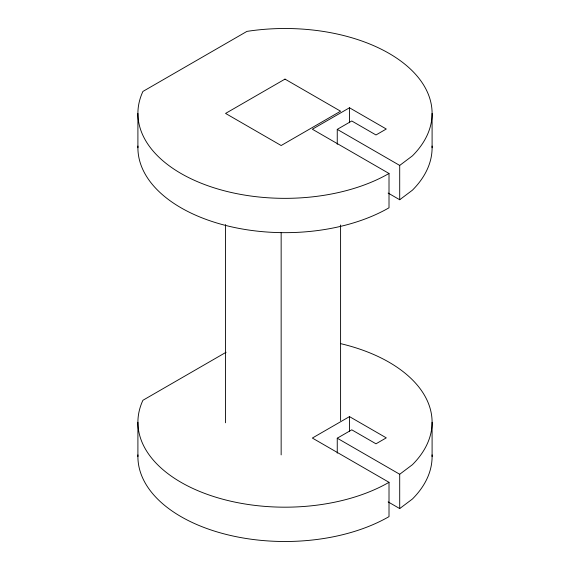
<?xml version="1.0" encoding="UTF-8"?>
<svg xmlns="http://www.w3.org/2000/svg" width="570" height="570" viewBox="0 0 570 570"><rect width="100%" height="100%" fill="white"/><g stroke="black" fill="none" stroke-linecap="round" stroke-linejoin="round"><path stroke-width="0.85" d="M388.142 193.066L399.705 199.742L399.705 165.428L412.388 155.888A147.096 84.923 0 0 0 401.7 61.724A147.096 84.923 0 0 0 246.931 31.393L142.92 91.442A147.096 84.923 0 0 0 211.456 186.974A147.096 84.923 0 0 0 389.011 173.472L389.011 207.793A147.096 84.923 0 0 1 227.359 225.87A147.096 84.923 0 0 1 137.933 146.041M399.705 199.742L412.388 190.202A147.096 84.923 0 0 0 432.067 146.041M388.142 501.899L399.705 508.575L399.705 474.261L412.388 464.721A147.096 84.923 0 0 0 340.853 343.696M399.705 508.575L412.388 499.035A147.096 84.923 0 0 0 432.067 454.881M337.255 144.324L337.255 129.369L351.768 120.983L375.986 134.969L386.289 129.02L349.488 107.78L312.353 129.219L389.011 173.472M226.126 352.239L142.92 400.282A147.096 84.923 0 0 0 211.456 495.807A147.096 84.923 0 0 0 389.011 482.313L389.011 516.627A147.096 84.923 0 0 1 227.359 534.71A147.096 84.923 0 0 1 137.933 454.881M337.255 453.164L337.255 438.202L351.768 429.823L375.986 443.802L386.289 437.86L349.488 416.613L312.353 438.052L389.011 482.313M337.255 129.369L399.705 165.428M337.255 438.202L399.705 474.261M432.096 113.423L432.096 147.737M432.096 422.263L432.096 456.577M349.488 107.78L349.488 122.735M349.488 416.613L349.488 431.568M340.589 224.993L340.589 420.575M281.153 232.638L281.153 454.889M225.563 224.552L225.563 422.79M137.904 113.423L137.904 147.737M137.904 422.263L137.904 456.577M285 79.109L225.563 113.423L281.153 145.521L340.589 111.207L285 79.109"/></g></svg>
